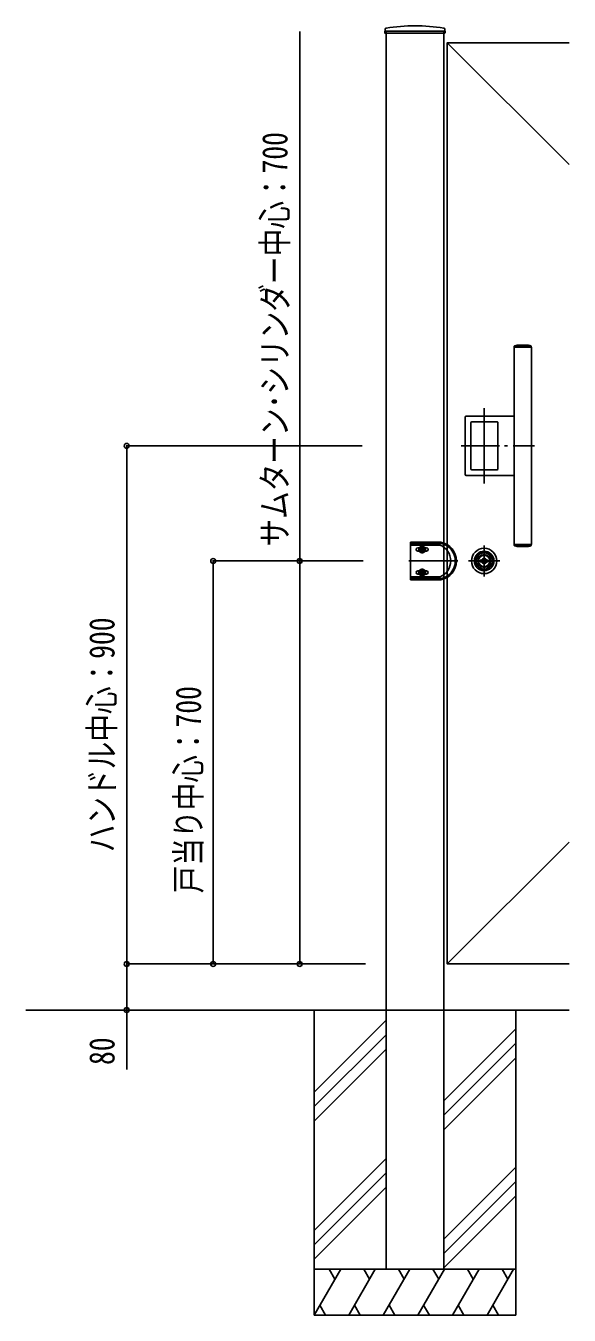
# Model space of a CAD drawing. Units: millimetres, scale not verified. Extents: x -4205 to 4205, y -2970 to 2970.
# Drawn here: x 301 to 1244, y -530 to 1709 of the extents above; entities that cross this region are included whole.
import ezdxf
from ezdxf.enums import TextEntityAlignment as Align

# ---------------------------------------------------------------- set-up
doc = ezdxf.new("R2010")
doc.units = ezdxf.units.MM
doc.header["$LTSCALE"] = 12
doc.layers.add('0-4_YKK_A1', color=4, linetype='Continuous')
doc.layers.add('0-5_YKK_D', color=6, linetype='Continuous')
doc.styles.add('ＭＳ ゴシック', font='')
doc.styles.get('ＭＳ ゴシック').set_extended_font_data('MS Gothic')

msp = doc.modelspace()

# ---------------------------------------------------------------- linework, layer by layer
at = {"layer": '0-4_YKK_A1'}
for p, q in [((924.27, 1703.41), (923.92, 1696.75)), ((1027.77, 1703.41), (1028.12, 1696.75)), ((924.42, 1696.22), (1027.62, 1696.22)), ((926.02, 1699.72), (926.02, 1696.22)), ((926.02, -0.28), (926.02, 1696.22)), ((1026.02, -0.28), (1026.02, 1696.22)), ((1032.02, 1679.72), (1243.52, 1468.22)), ((1148.02, 1151.22), (1148.02, 808.22)), ((1176.02, 1151.22), (1148.02, 1151.22)), ((1148.32, 1152.59), (1148.32, 1151.22)), ((1149.3, 1153.03), (1176.74, 1153.03)), ((1172.77, 1154.72), (1153.27, 1154.72)), ((1178.02, 1151.22), (1176.02, 1151.22)), ((1177.72, 1151.22), (1177.72, 1152.59)), ((1178.02, 1151.22), (1178.02, 808.22)), ((1065.02, 1031.22), (1148.02, 1031.22)), ((1096.02, 1045.18), (1096.02, 914.38)), ((1063.02, 930.22), (1063.02, 1029.22)), ((1073.02, 939.72), (1073.02, 1019.72)), ((1118.52, 1021.22), (1074.52, 1021.22)), ((1120.02, 1019.72), (1120.02, 939.72)), ((1122.74, 979.72), (1055.91, 979.72)), ((1131.05, 979.72), (1136.79, 979.72)), ((1146.56, 979.72), (1183.52, 979.72)), ((1065.02, 928.22), (1148.02, 928.22)), ((1074.52, 938.22), (1118.52, 938.22)), ((968.02, 812.22), (968.02, 747.22)), ((1020.74, 812.22), (968.02, 812.22)), ((1020.57, 810.22), (968.02, 810.22)), ((968.02, 807.22), (1020.01, 807.22)), ((988.52, 806.62), (988.52, 792.82)), ((1096.02, 752.72), (1096.02, 806.72)), ((1148.02, 808.22), (1178.02, 808.22)), ((1148.32, 808.22), (1148.32, 806.86)), ((1176.74, 806.42), (1149.3, 806.42)), ((1177.72, 806.86), (1177.72, 808.22)), ((981.62, 799.72), (995.42, 799.72)), ((989.01, 798.25), (989.01, 797.27)), ((996.27, 802.47), (993.74, 802.47)), ((996.27, 796.97), (993.74, 796.97)), ((1153.27, 804.72), (1172.77, 804.72)), ((1050.42, 779.72), (965.52, 779.72)), ((980.77, 762.47), (983.3, 762.47)), ((983.3, 762.47), (993.74, 762.47)), ((988.52, 752.82), (988.52, 766.62)), ((989.01, 761.19), (989.01, 762.17)), ((996.27, 762.47), (993.74, 762.47)), ((1069.02, 779.72), (1123.02, 779.72)), ((1089.32, 778.07), (1089.32, 781.37)), ((1091.83, 781.37), (1089.32, 781.37)), ((1091.83, 778.07), (1089.32, 778.07)), ((1091.86, 778.78), (1091.86, 780.66)), ((1092.16, 780.96), (1092.81, 780.96)), ((1092.16, 778.48), (1092.81, 778.48)), ((1092.92, 781), (1093.11, 781.13)), ((1092.92, 778.45), (1093.11, 778.32)), ((1093.11, 781.13), (1094.17, 781.13)), ((1093.11, 778.32), (1094.17, 778.32)), ((1094.17, 781.13), (1094.27, 780.76)), ((1094.17, 778.32), (1094.33, 778.9)), ((1094.42, 780.76), (1094.27, 780.76)), ((1094.52, 779.04), (1094.71, 779.04)), ((1094.98, 779.86), (1094.7, 780.57)), ((1094.98, 778.69), (1094.9, 778.91)), ((1094.98, 778.69), (1096.13, 778.69)), ((1095.12, 779.76), (1095.35, 779.76)), ((1095.5, 779.89), (1095.61, 780.51)), ((1097.06, 780.76), (1095.91, 780.76)), ((1096.54, 779.56), (1096.43, 778.94)), ((1096.92, 779.68), (1096.69, 779.68)), ((1097.06, 780.76), (1097.14, 780.54)), ((1097.06, 779.59), (1097.34, 778.88)), ((1097.52, 780.4), (1097.33, 780.4)), ((1097.62, 778.69), (1097.77, 778.69)), ((1097.86, 781.13), (1097.71, 780.55)), ((1097.86, 778.32), (1097.77, 778.69)), ((1098.93, 781.13), (1097.86, 781.13)), ((1099.12, 781), (1098.93, 781.13)), ((1099.88, 780.96), (1099.23, 780.96)), ((1099.88, 778.48), (1099.23, 778.48)), ((1100.18, 778.78), (1100.18, 780.66)), ((1102.72, 781.37), (1100.21, 781.37)), ((1102.72, 778.07), (1100.21, 778.07)), ((1102.72, 778.07), (1102.72, 781.37)), ((968.02, 752.22), (1020.01, 752.22)), ((968.02, 749.22), (1020.57, 749.22)), ((1020.74, 747.22), (968.02, 747.22)), ((980.77, 756.97), (983.3, 756.97)), ((981.62, 759.72), (995.42, 759.72)), ((983.3, 756.97), (993.74, 756.97)), ((996.27, 756.97), (993.74, 756.97)), ((1243.52, 291.22), (1032.02, 79.72)), ((300.99, -0.28), (1243.52, -0.28)), ((801.02, -0.28), (801.02, -530.28)), ((926.02, -18.07), (801.02, -143.07)), ((926.02, -0.28), (926.02, -450.28)), ((1026.02, -0.28), (1026.02, -450.28)), ((1151.02, -0.28), (1151.02, -530.28)), ((926.02, -43.07), (801.02, -168.07)), ((1151.02, -33.07), (1026.02, -158.07)), ((1151.02, -58.07), (1026.02, -183.07)), ((926.02, -68.07), (801.02, -193.07)), ((1151.02, -83.07), (1026.02, -208.07)), ((926.02, -258.07), (801.02, -383.07)), ((926.02, -283.07), (801.02, -408.07)), ((1151.02, -273.07), (1026.02, -398.07)), ((926.02, -308.07), (801.02, -433.07)), ((1151.02, -298.07), (1026.02, -423.07)), ((1151.02, -323.07), (1026.02, -448.07)), ((801.02, -450.28), (1151.02, -450.28)), ((847.21, -450.28), (801.02, -530.28)), ((827.21, -450.28), (837.21, -467.6)), ((907.21, -450.28), (861.02, -530.28)), ((887.21, -450.28), (897.21, -467.6)), ((967.21, -450.28), (921.02, -530.28)), ((926.02, -450.28), (1026.02, -450.28)), ((947.21, -450.28), (957.21, -467.6)), ((1027.21, -450.28), (981.02, -530.28)), ((1007.21, -450.28), (1017.21, -467.6)), ((1087.21, -450.28), (1041.02, -530.28)), ((1067.21, -450.28), (1077.21, -467.6)), ((1147.21, -450.28), (1101.02, -530.28)), ((1127.21, -450.28), (1137.21, -467.6)), ((811.02, -512.96), (821.02, -530.28)), ((871.02, -512.96), (881.02, -530.28)), ((931.02, -512.96), (941.02, -530.28)), ((991.02, -512.96), (1001.02, -530.28)), ((1051.02, -512.96), (1061.02, -530.28)), ((1111.02, -512.96), (1121.02, -530.28)), ((801.02, -530.28), (1151.02, -530.28))]:
    msp.add_line(p, q, dxfattribs=at)
for points in [[(926.02, 1699.72), (1026.02, 1699.72), (1026.02, 1696.22)], [(1243.52, 1679.72), (1032.02, 1679.72), (1032.02, 79.72), (1243.52, 79.72)], [(980.77, 802.47), (983.3, 802.47), (993.74, 802.47)], [(980.77, 796.97), (983.3, 796.97), (993.74, 796.97)], [(987.05, 799.23), (986.07, 799.23), (986.07, 800.21), (987.05, 800.21)], [(988.03, 801.19), (988.03, 802.17), (989.01, 802.17), (989.01, 801.19)], [(989.01, 797.27), (988.03, 797.27), (988.03, 798.25)], [(989.99, 800.21), (990.97, 800.21), (990.97, 799.23), (989.99, 799.23)], [(989.01, 762.17), (988.03, 762.17), (988.03, 761.19)], [(1099.12, 778.45), (1098.93, 778.32), (1097.86, 778.32)], [(987.05, 760.21), (986.07, 760.21), (986.07, 759.23), (987.05, 759.23)], [(988.03, 758.25), (988.03, 757.27), (989.01, 757.27), (989.01, 758.25)], [(989.99, 759.23), (990.97, 759.23), (990.97, 760.21), (989.99, 760.21)]]:
    msp.add_lwpolyline(points, dxfattribs=at)
for centre, radius in [((988.52, 799.72), 5.9), ((1096.02, 779.72), 22), ((1096.02, 779.72), 17), ((1096.02, 779.72), 14.4), ((1096.02, 779.72), 14), ((1096.02, 779.72), 11.1), ((1096.02, 779.72), 10.9), ((1096.02, 779.72), 9.9), ((1096.02, 779.72), 4.3), ((988.52, 759.72), 5.9)]:
    msp.add_circle(centre, radius, dxfattribs=at)
for centre, radius, start, end in [((926.27, 1703.31), 2, 99.0011, 177), ((976.02, 1389.22), 320, 80.9989, 99.0011), ((1025.77, 1703.31), 2, 3, 80.9989), ((924.42, 1696.72), 0.5, 177, 270), ((1027.62, 1696.72), 0.5, 270, 3), ((1149.12, 1152.59), 0.8, 110.76843, 180), ((1163.02, 1115.94), 40, 104.21682, 110.76843), ((1153.27, 1154.42), 0.3, 90, 104.21682), ((1153.27, 1154.42), 0.3, 61.29529, 90), ((1163.02, 1172.23), 20, 241.29529, 250.4307), ((1156.42, 1153.67), 0.3, 250.4307, 279.9206), ((1163.02, 1115.94), 38, 80.0794, 99.9206), ((1169.62, 1153.67), 0.3, 260.0794, 289.5693), ((1163.02, 1172.23), 20, 289.5693, 298.70471), ((1172.77, 1154.42), 0.3, 90, 118.70471), ((1172.77, 1154.42), 0.3, 75.78318, 90), ((1163.02, 1115.94), 40, 69.23157, 75.78318), ((1176.92, 1152.59), 0.8, 0, 69.23157), ((1065.02, 1029.22), 2, 90, 180), ((1074.52, 1019.72), 1.5, 90, 180), ((1074.52, 1019.72), 1.5, 90, 180), ((1118.52, 1019.72), 1.5, 0, 90), ((1118.52, 1019.72), 1.5, 0, 90), ((1065.02, 930.22), 2, 180, 270), ((1074.52, 939.72), 1.5, 180, 270), ((1074.52, 939.72), 1.5, 180, 270), ((1118.52, 939.72), 1.5, 270, 0), ((1118.52, 939.72), 1.5, 270, 0), ((1008.02, 779.72), 30, 293.55646, 66.44354), ((1015.02, 779.72), 31, 280.30451, 79.69549), ((1015.02, 779.72), 33, 279.98655, 80.01345), ((1149.12, 806.86), 0.8, 180, 249.23157), ((1176.92, 806.86), 0.8, 290.76843, 0), ((980.77, 799.72), 2.75, 90, 180), ((980.77, 799.72), 2.75, 180, 270), ((987.05, 801.19), 0.98, 270, 0), ((987.05, 798.25), 0.98, 0, 90), ((989.99, 801.19), 0.98, 180, 270), ((989.99, 798.25), 0.98, 90, 180), ((996.27, 799.72), 2.75, 0, 90), ((996.27, 799.72), 2.75, 270, 0), ((1096.02, 779.72), 4.5, 21.51019, 158.48981), ((1163.02, 843.51), 40, 249.23157, 255.78318), ((1153.27, 805.02), 0.3, 255.78318, 270), ((1153.27, 805.02), 0.3, 270, 298.70471), ((1163.02, 787.22), 20, 109.5693, 118.70471), ((1156.42, 805.78), 0.3, 80.0794, 109.5693), ((1163.02, 843.51), 38, 260.0794, 279.9206), ((1169.62, 805.78), 0.3, 70.4307, 99.9206), ((1163.02, 787.22), 20, 61.29529, 70.4307), ((1172.77, 805.02), 0.3, 241.29529, 270), ((1172.77, 805.02), 0.3, 270, 284.21682), ((1163.02, 843.51), 40, 284.21682, 290.76843), ((980.77, 759.72), 2.75, 90, 180), ((996.27, 759.72), 2.75, 0, 90), ((1096.02, 779.72), 5.65, 163.01998, 196.97968), ((1096.02, 779.72), 4.5, 201.51019, 338.48981), ((1092.16, 780.66), 0.3, 90, 180), ((1092.16, 778.78), 0.3, 180, 270), ((1092.81, 781.16), 0.2, 270, 305), ((1092.81, 778.28), 0.2, 55, 90), ((1094.52, 778.84), 0.2, 90, 165), ((1094.42, 780.46), 0.3, 22, 90), ((1094.71, 778.84), 0.2, 20, 90), ((1095.12, 779.91), 0.15, 202, 270), ((1095.35, 779.91), 0.15, 270, 350), ((1095.91, 780.46), 0.3, 90, 170), ((1096.13, 778.99), 0.3, 270, 350), ((1096.69, 779.53), 0.15, 90, 170), ((1096.92, 779.53), 0.15, 22, 90), ((1097.33, 780.6), 0.2, 200, 270), ((1097.62, 778.99), 0.3, 202, 270), ((1097.52, 780.6), 0.2, 270, 345), ((1099.23, 781.16), 0.2, 235, 270), ((1099.23, 778.28), 0.2, 90, 125), ((1099.88, 780.66), 0.3, 0, 90), ((1099.88, 778.78), 0.3, 270, 0), ((1096.02, 779.72), 5.65, 343.02032, 16.98002), ((980.77, 759.72), 2.75, 180, 270), ((987.05, 761.19), 0.98, 270, 0), ((987.05, 758.25), 0.98, 0, 90), ((989.99, 761.19), 0.98, 180, 270), ((989.99, 758.25), 0.98, 90, 180), ((996.27, 759.72), 2.75, 270, 0)]:
    msp.add_arc(centre, radius, start, end, dxfattribs=at)
at = {"layer": '0-5_YKK_D'}
for p, q in [((884.64, 979.72), (475.02, 979.72)), ((476.02, 979.72), (476.02, 79.72)), ((886.19, 779.72), (625.02, 779.72)), ((626.02, 779.72), (626.02, 79.72)), ((886.19, 779.72), (775.02, 779.72)), ((884.64, 79.72), (475.02, 79.72)), ((884.64, 79.72), (475.02, 79.72)), ((884.64, 79.72), (625.02, 79.72)), ((890.35, 79.72), (775.02, 79.72)), ((725.3, -0.28), (475.02, -0.28))]:
    msp.add_line(p, q, dxfattribs=at)
for points in [[(776.02, 79.72), (776.02, 779.72), (776.02, 1699.12)], [(476.02, 79.72), (476.02, -0.28), (476.02, -103.68)]]:
    msp.add_lwpolyline(points, dxfattribs=at)
for centre in [(476.02, 979.72), (626.02, 779.72), (776.02, 779.72), (476.02, 79.72), (476.02, 79.72), (626.02, 79.72), (776.02, 79.72), (476.02, -0.28)]:
    msp.add_circle(centre, 4.25, dxfattribs=at)

# ---------------------------------------------------------------- texts
at = {"layer": '0-5_YKK_D', "style": 'ＭＳ ゴシック', "width": 0.8}
for s, p in [('サムターン･シリンダー中心：700', (768.02, 804.72)), ('ハンドル中心：900', (468.02, 273.72)), ('戸当り中心：700', (618.02, 202.52)), ('80', (468.02, -95.68))]:
    msp.add_text(s, height=43.99, rotation=90, dxfattribs=at).set_placement(p, align=Align.BOTTOM_LEFT)

doc.saveas('drawing.dxf')
